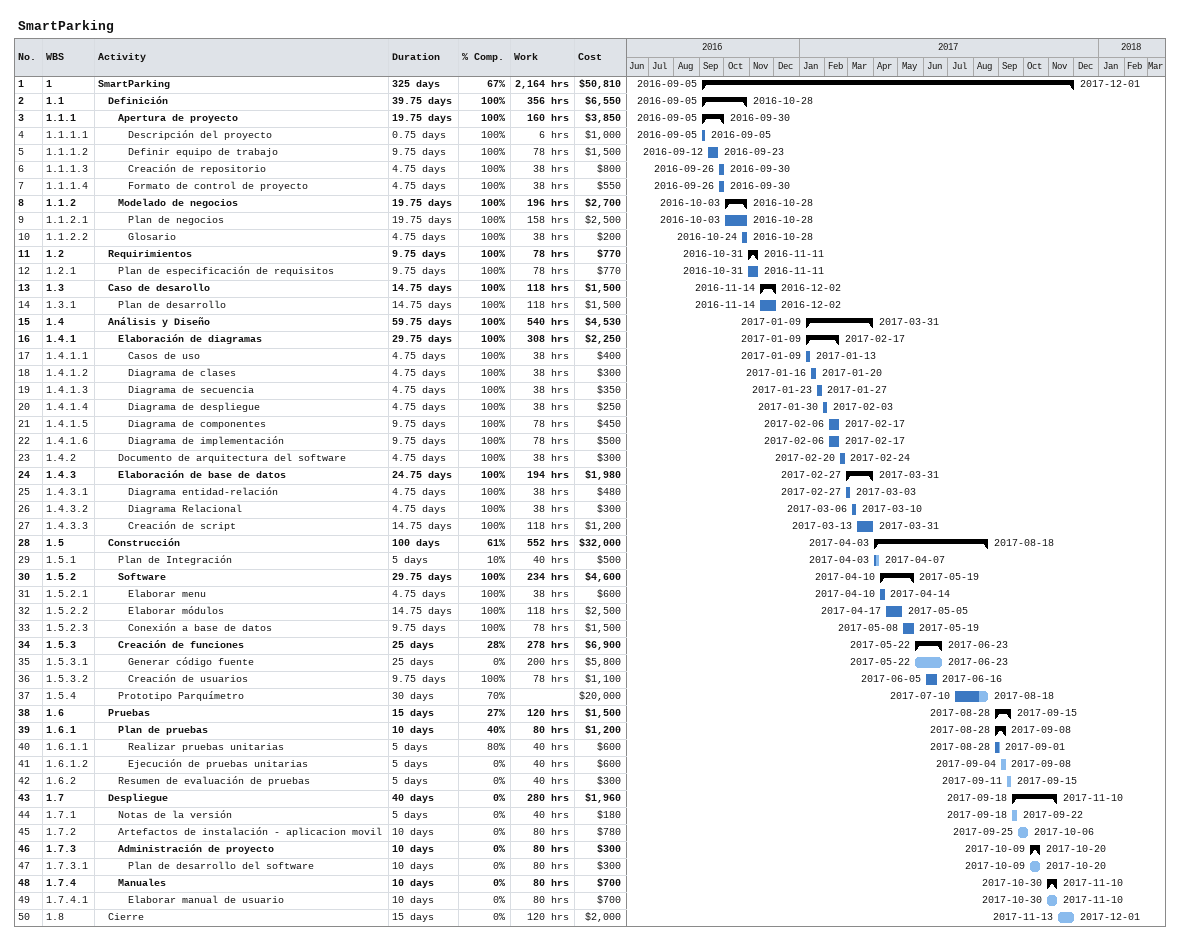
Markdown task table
SmartParking

| ID | WBS | Task | Duration | Start | Finish | % complete | Work (h) | Cost ($) |
|---|---|---|---|---|---|---|---|---|
| 1 | 1 | **SmartParking** | 325d | 2016-09-05 | 2017-12-01 | 67 | 2164 | 50810 |
| 2 | 1.1 | **Definición** | 39.75d | 2016-09-05 | 2016-10-28 | 100 | 356 | 6550 |
| 3 | 1.1.1 | **Apertura de proyecto** | 19.75d | 2016-09-05 | 2016-09-30 | 100 | 160 | 3850 |
| 4 | 1.1.1.1 | Descripción del proyecto | 0.75d | 2016-09-05 | 2016-09-05 | 100 | 6 | 1000 |
| 5 | 1.1.1.2 | Definir equipo de trabajo | 9.75d | 2016-09-12 | 2016-09-23 | 100 | 78 | 1500 |
| 6 | 1.1.1.3 | Creación de repositorio | 4.75d | 2016-09-26 | 2016-09-30 | 100 | 38 | 800 |
| 7 | 1.1.1.4 | Formato de control de proyecto | 4.75d | 2016-09-26 | 2016-09-30 | 100 | 38 | 550 |
| 8 | 1.1.2 | **Modelado de negocios** | 19.75d | 2016-10-03 | 2016-10-28 | 100 | 196 | 2700 |
| 9 | 1.1.2.1 | Plan de negocios | 19.75d | 2016-10-03 | 2016-10-28 | 100 | 158 | 2500 |
| 10 | 1.1.2.2 | Glosario | 4.75d | 2016-10-24 | 2016-10-28 | 100 | 38 | 200 |
| 11 | 1.2 | **Requirimientos** | 9.75d | 2016-10-31 | 2016-11-11 | 100 | 78 | 770 |
| 12 | 1.2.1 | Plan de especificación de requisitos | 9.75d | 2016-10-31 | 2016-11-11 | 100 | 78 | 770 |
| 13 | 1.3 | **Caso de desarollo** | 14.75d | 2016-11-14 | 2016-12-02 | 100 | 118 | 1500 |
| 14 | 1.3.1 | Plan de desarrollo | 14.75d | 2016-11-14 | 2016-12-02 | 100 | 118 | 1500 |
| 15 | 1.4 | **Análisis y Diseño** | 59.75d | 2017-01-09 | 2017-03-31 | 100 | 540 | 4530 |
| 16 | 1.4.1 | **Elaboración de diagramas** | 29.75d | 2017-01-09 | 2017-02-17 | 100 | 308 | 2250 |
| 17 | 1.4.1.1 | Casos de uso | 4.75d | 2017-01-09 | 2017-01-13 | 100 | 38 | 400 |
| 18 | 1.4.1.2 | Diagrama de clases | 4.75d | 2017-01-16 | 2017-01-20 | 100 | 38 | 300 |
| 19 | 1.4.1.3 | Diagrama de secuencia | 4.75d | 2017-01-23 | 2017-01-27 | 100 | 38 | 350 |
| 20 | 1.4.1.4 | Diagrama de despliegue | 4.75d | 2017-01-30 | 2017-02-03 | 100 | 38 | 250 |
| 21 | 1.4.1.5 | Diagrama de componentes | 9.75d | 2017-02-06 | 2017-02-17 | 100 | 78 | 450 |
| 22 | 1.4.1.6 | Diagrama de implementación | 9.75d | 2017-02-06 | 2017-02-17 | 100 | 78 | 500 |
| 23 | 1.4.2 | Documento de arquitectura del software | 4.75d | 2017-02-20 | 2017-02-24 | 100 | 38 | 300 |
| 24 | 1.4.3 | **Elaboración de base de datos** | 24.75d | 2017-02-27 | 2017-03-31 | 100 | 194 | 1980 |
| 25 | 1.4.3.1 | Diagrama entidad-relación | 4.75d | 2017-02-27 | 2017-03-03 | 100 | 38 | 480 |
| 26 | 1.4.3.2 | Diagrama Relacional | 4.75d | 2017-03-06 | 2017-03-10 | 100 | 38 | 300 |
| 27 | 1.4.3.3 | Creación de script | 14.75d | 2017-03-13 | 2017-03-31 | 100 | 118 | 1200 |
| 28 | 1.5 | **Construcción** | 100d | 2017-04-03 | 2017-08-18 | 61 | 552 | 32000 |
| 29 | 1.5.1 | Plan de Integración | 5d | 2017-04-03 | 2017-04-07 | 10 | 40 | 500 |
| 30 | 1.5.2 | **Software** | 29.75d | 2017-04-10 | 2017-05-19 | 100 | 234 | 4600 |
| 31 | 1.5.2.1 | Elaborar menu | 4.75d | 2017-04-10 | 2017-04-14 | 100 | 38 | 600 |
| 32 | 1.5.2.2 | Elaborar módulos | 14.75d | 2017-04-17 | 2017-05-05 | 100 | 118 | 2500 |
| 33 | 1.5.2.3 | Conexión a base de datos | 9.75d | 2017-05-08 | 2017-05-19 | 100 | 78 | 1500 |
| 34 | 1.5.3 | **Creación de funciones** | 25d | 2017-05-22 | 2017-06-23 | 28 | 278 | 6900 |
| 35 | 1.5.3.1 | Generar código fuente | 25d | 2017-05-22 | 2017-06-23 | 0 | 200 | 5800 |
| 36 | 1.5.3.2 | Creación de usuarios | 9.75d | 2017-06-05 | 2017-06-16 | 100 | 78 | 1100 |
| 37 | 1.5.4 | Prototipo Parquímetro | 30d | 2017-07-10 | 2017-08-18 | 70 |  | 20000 |
| 38 | 1.6 | **Pruebas** | 15d | 2017-08-28 | 2017-09-15 | 27 | 120 | 1500 |
| 39 | 1.6.1 | **Plan de pruebas** | 10d | 2017-08-28 | 2017-09-08 | 40 | 80 | 1200 |
| 40 | 1.6.1.1 | Realizar pruebas unitarias | 5d | 2017-08-28 | 2017-09-01 | 80 | 40 | 600 |
| 41 | 1.6.1.2 | Ejecución de pruebas unitarias | 5d | 2017-09-04 | 2017-09-08 | 0 | 40 | 600 |
| 42 | 1.6.2 | Resumen de evaluación de pruebas | 5d | 2017-09-11 | 2017-09-15 | 0 | 40 | 300 |
| 43 | 1.7 | **Despliegue** | 40d | 2017-09-18 | 2017-11-10 | 0 | 280 | 1960 |
| 44 | 1.7.1 | Notas de la versión | 5d | 2017-09-18 | 2017-09-22 | 0 | 40 | 180 |
| 45 | 1.7.2 | Artefactos de instalación - aplicacion movil | 10d | 2017-09-25 | 2017-10-06 | 0 | 80 | 780 |
| 46 | 1.7.3 | **Administración de proyecto** | 10d | 2017-10-09 | 2017-10-20 | 0 | 80 | 300 |
| 47 | 1.7.3.1 | Plan de desarrollo del software | 10d | 2017-10-09 | 2017-10-20 | 0 | 80 | 300 |
| 48 | 1.7.4 | **Manuales** | 10d | 2017-10-30 | 2017-11-10 | 0 | 80 | 700 |
| 49 | 1.7.4.1 | Elaborar manual de usuario | 10d | 2017-10-30 | 2017-11-10 | 0 | 80 | 700 |
| 50 | 1.8 | Cierre | 15d | 2017-11-13 | 2017-12-01 | 0 | 120 | 2000 |
